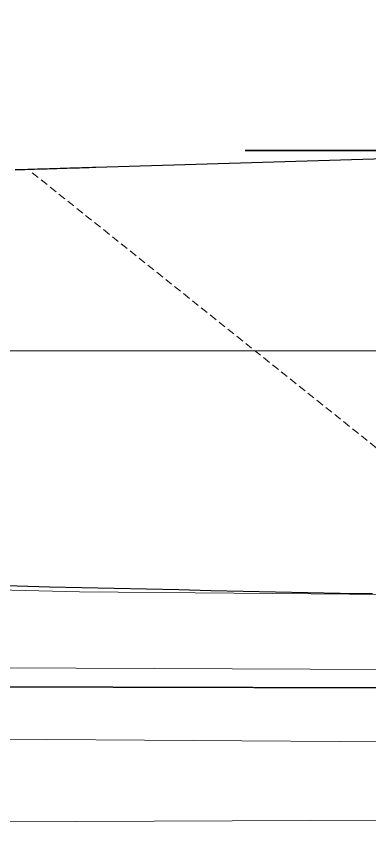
# Model space of a CAD drawing. Header units: millimetres. Extents: x 265754 to 14267433, y -6145605 to 2433772.
# Drawn here: x 6759386 to 6770319, y -3089 to 22298 of the extents above; entities that cross this region are included whole.
import ezdxf

# ---------------------------------------------------------------- set-up
doc = ezdxf.new("R2010")
doc.units = ezdxf.units.MM
doc.linetypes.add('ACAD_ISO10W100', pattern=[18.5, 12, -3, 0.5, -3])
doc.linetypes.add('HIDDEN', pattern=[9.525, 6.35, -3.175])
for name, color, linetype, lineweight in [('(m)Невидимый контур', 4, 'HIDDEN', 18), ('1-Бетон', 106, 'Continuous', 35), ('1-Штриховка', 8, 'Continuous', 9), ('ИС_Размер', 3, 'Continuous', 18), ('ИС_Тонкая', 3, 'Continuous', 18)]:
    doc.layers.add(name, color=color, linetype=linetype, lineweight=lineweight)
for name, color, linetype in [('Геология', 250, 'Continuous'), ('Красный профиль', 1, 'Continuous'), ('Черный профиль', 3, 'Continuous')]:
    doc.layers.add(name, color=color, linetype=linetype)

# ---------------------------------------------------------------- blocks, each defined once
blk = doc.blocks.new('геол пр')
at = {"layer": '1-Штриховка', "linetype": 'Continuous'}
for p, q in [((-155224, -3597), (-137075, -4063)), ((-137075, -4063), (-118926, -4228)), ((-300000, -5750), (-84129, -6642)), ((-300000, -7392), (-84129, -9042)), ((-84129, -10942), (-248747, -11639))]:
    blk.add_line(p, q, dxfattribs=at)
at = {"layer": 'Геология', "color": 5, "linetype": 'ACAD_ISO10W100', "lineweight": 25}
blk.add_line((-84129, -7142), (-300000, -6629), dxfattribs=at)

msp = doc.modelspace()

# ---------------------------------------------------------------- linework, layer by layer
at = {"layer": 'Красный профиль', "linetype": 'Continuous', "flags": 128}
msp.add_lwpolyline([(6759342.7612, 17555.0392), (6759408.6098, 17557.0175), (6759442.7115, 17558.042), (6759542.6618, 17561.0446), (6759642.612, 17564.0471), (6759742.5623, 17567.0494), (6759842.5126, 17570.0514), (6759942.4629, 17573.0534), (6760042.4132, 17576.0551), (6760142.3634, 17579.0567), (6760242.3137, 17582.0581), (6760342.264, 17585.0593), (6760408.6098, 17587.0514), (6760442.2143, 17588.0603), (6760542.1646, 17591.0612), (6760642.1149, 17594.0619), (6760742.0651, 17597.0624), (6760842.0154, 17600.0628), (6760941.9657, 17603.0629), (6761041.916, 17606.0629), (6761141.8663, 17609.0627), (6761241.8165, 17612.0624), (6761341.7668, 17615.0619), (6761408.6098, 17617.0677), (6761441.7171, 17618.0612), (6761541.6674, 17621.0603), (6761641.6177, 17624.0592), (6761741.5679, 17627.058), (6761841.5182, 17630.0566), (6917436.7226, 22297.9127)], dxfattribs=at)
at = {"layer": 'Черный профиль', "linetype": 'Continuous', "flags": 128}
msp.add_lwpolyline([(6758408.6098, 4694.2794), (6759408.6098, 4667.8334), (6760408.6098, 4645.2229), (6761408.6098, 4622.6225), (6762408.6098, 4600.0323), (6763408.6098, 4577.4522), (6764408.6098, 4554.8825), (6765408.6098, 4532.323), (6766408.6098, 4509.7738), (6767408.6098, 4487.235), (6768408.6098, 4464.7066), (6769408.6098, 4445.329), (6770408.6098, 4431.204)], dxfattribs=at)

# ---------------------------------------------------------------- next in the draw order: block references
at = {"layer": 'ИС_Размер', "linetype": 'Continuous'}
msp.add_blockref('геол пр', (6898408.6131, 8549.9989), dxfattribs=at)

# ---------------------------------------------------------------- next in the draw order: linework, layer by layer
at = {"layer": '(m)Невидимый контур', "color": 3, "ltscale": 37}
msp.add_line((6776303.6325, 4328.5702), (6759840.1163, 17487.3112), dxfattribs=at)
at = {"layer": '1-Бетон'}
msp.add_line((6779054.4695, 18146.4451), (6766469.9306, 18146.4451), dxfattribs=at)
at = {"layer": 'ИС_Тонкая'}
msp.add_lwpolyline([(6786699.9939, 11947.5515), (6753126.2549, 11947.5515)], dxfattribs=at)

doc.saveas('drawing.dxf')
